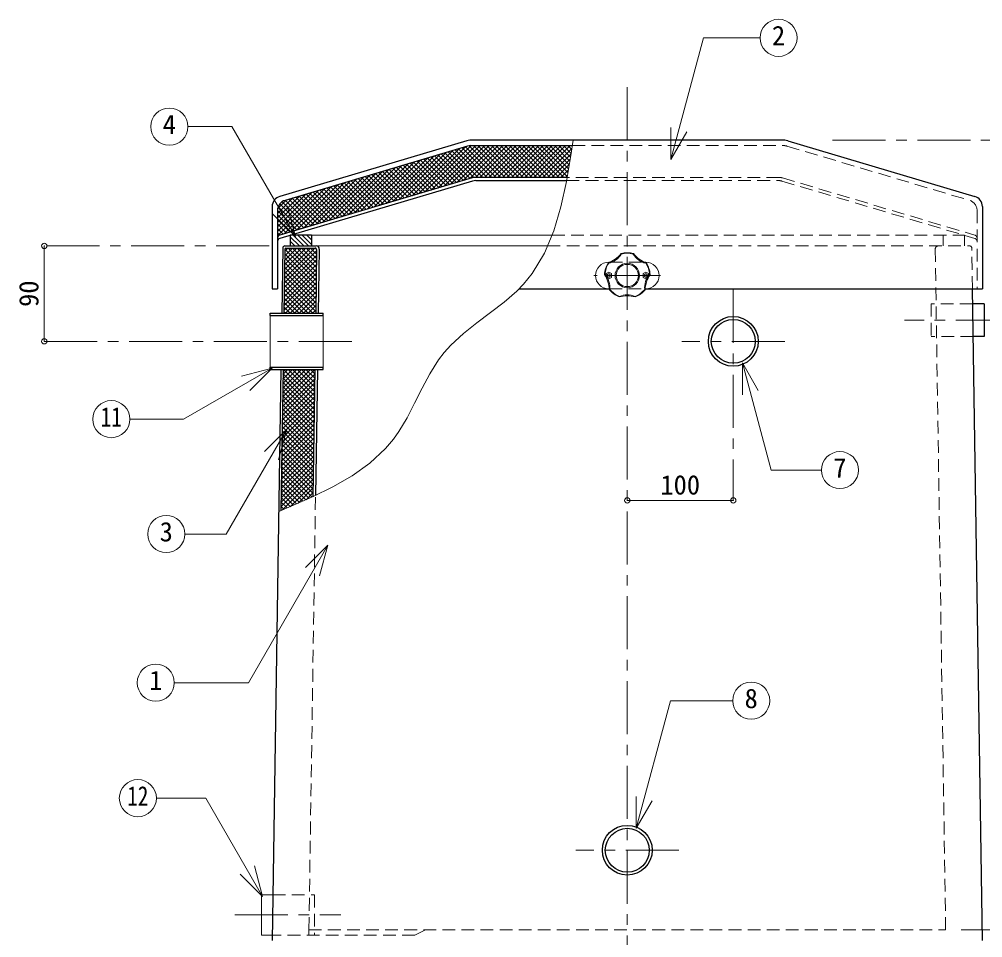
# Model space of a CAD drawing. Units: millimetres at full size, sheet at 1:10; details may follow other scales. Extents: x -2123 to 1927, y -1358 to 1452.
# Drawn here: x -671 to 238, y -721 to 146 of the extents above; entities that cross this region are included whole.
import ezdxf
from ezdxf.enums import TextEntityAlignment as Align

# ---------------------------------------------------------------- set-up
doc = ezdxf.new("R2010")
doc.units = ezdxf.units.MM
doc.header["$LTSCALE"] = 10
doc.header["$PDMODE"] = 32
doc.header["$PDSIZE"] = 5
doc.linetypes.add('CHAIN1', pattern=[8, 5, -1, 1, -1])
doc.linetypes.add('DASHED1', pattern=[1.8, 1.2, -0.6])
doc.layers.add('0-0', color=7, linetype='Continuous', lineweight=18)
doc.styles.add('ＭＳ ゴシック', font='')
doc.styles.get('ＭＳ ゴシック').set_extended_font_data('MS Gothic')

msp = doc.modelspace()

# ---------------------------------------------------------------- linework, layer by layer
at = {"layer": '0-0'}
for p, q in [((-56.57, 13.48), (-25.84, 128.18)), ((27.43, 128.18), (-25.84, 128.18)), ((-56.57, 13.48), (-56.57, 43.48)), ((-56.57, 13.48), (-41.57, 39.46)), ((-410.86, -59.3), (-418.63, -30.32)), ((-410.86, -59.3), (-432.07, -38.09)), ((-114.24, -83.5), (-115.3, -83.5)), ((-80.3, -83.5), (-81.37, -83.5)), ((-434.68, -182.39), (-434.68, -133.79)), ((-384.68, -182.39), (-384.68, -133.79)), ((10.81, -178.51), (10.81, -208.51)), ((10.81, -178.51), (25.81, -204.49)), ((10.81, -178.51), (37.88, -279.54)), ((-432.81, -183.27), (-516.31, -231.47)), ((-432.81, -183.27), (-461.79, -191.03)), ((-432.81, -183.27), (-454.02, -204.48)), ((-516.31, -231.47), (-567.09, -231.47)), ((-418.96, -240.89), (-440.18, -262.1)), ((-418.96, -240.89), (-426.73, -269.87)), ((85.32, -279.54), (37.88, -279.54)), ((-380.28, -350.19), (-401.5, -371.4)), ((-380.28, -350.19), (-388.05, -379.17)), ((-89.35, -617.36), (-57.11, -497.03)), ((1.63, -497.03), (-57.11, -497.03)), ((-89.35, -617.36), (-89.35, -587.36)), ((-89.35, -617.36), (-74.35, -591.38)), ((-441.81, -681.73), (-449.57, -652.75)), ((-441.81, -681.73), (-463.02, -660.51)), ((-442.96, -680.09), (-442.96, -718.09)), ((-442.96, -680.09), (-432.17, -680.09)), ((-442.96, -718.09), (-432.76, -718.09))]:
    msp.add_line(p, q, dxfattribs=at)
at = {"layer": '0-0', "color": 4, "linetype": 'CHAIN1', "lineweight": 9}
for p, q in [((-97.8, 81.5), (-97.8, -798.09)), ((95.86, 31.5), (682.2, 31.5)), ((-435.8, -68.09), (-647.8, -68.09)), ((-66.3, -96), (-129.3, -96)), ((2.2, -109.59), (2.2, -308.09)), ((502.2, -138.09), (163.77, -138.09)), ((-647.8, -158.09), (-349.68, -158.09)), ((50.7, -158.09), (-46.3, -158.09)), ((-49.3, -638.09), (-146.3, -638.09)), ((-467.96, -699.09), (-367.96, -699.09)), ((217.2, -713.09), (562.2, -713.09))]:
    msp.add_line(p, q, dxfattribs=at)
at = {"layer": '0-0', "color": 5, "lineweight": 25}
for p, q in [((-249.2, 31.09), (-425.65, -21.37)), ((50.74, 31.5), (-246.35, 31.5)), ((53.59, 31.09), (230.05, -21.37)), ((-248.47, 26.09), (-420.65, -25.1)), ((-245.62, 26.5), (-149.63, 26.5)), ((-244.1, -3.91), (-425.66, -57.89)), ((-243.67, -6.91), (-425.66, -61.02)), ((-154.59, -3.5), (-241.25, -3.5)), ((-240.82, -6.5), (-155.1, -6.5)), ((-432.8, -30.96), (-432.8, -108.5)), ((-427.8, -34.69), (-427.8, -108.5)), ((237.2, -30.96), (237.2, -108.5)), ((-395.8, -58.09), (-415.8, -58.09)), ((-415.8, -58.09), (-415.8, -68.09)), ((-395.8, -58.09), (-395.8, -68.09)), ((-422.83, -70.06), (-423.77, -131.59)), ((-420.85, -71.07), (-421.77, -131.59)), ((-420.83, -68.09), (-391.34, -68.09)), ((-419.85, -70.09), (-392.35, -70.09)), ((-390.85, -71.61), (-391.77, -131.59)), ((-388.34, -71.13), (-389.27, -131.59)), ((-432.8, -108.5), (-427.8, -108.5)), ((-199.77, -108.5), (-114.69, -108.5)), ((-80.91, -108.5), (237.2, -108.5)), ((237.23, -723.09), (227.82, -108.5)), ((238.77, -122.59), (228.03, -122.59)), ((-434.68, -133.79), (-434.68, -131.59)), ((-434.68, -131.59), (-384.68, -131.59)), ((-434.68, -133.79), (-384.68, -133.79)), ((-384.68, -133.79), (-384.68, -131.59)), ((-434.68, -184.59), (-434.68, -182.39)), ((-434.68, -182.39), (-384.68, -182.39)), ((-434.68, -184.59), (-384.68, -184.59)), ((-424.59, -184.59), (-432.83, -723.09)), ((-422.59, -184.59), (-424.62, -317.75)), ((-392.58, -184.59), (-394.42, -304.61)), ((-390.08, -184.59), (-391.9, -303.38)), ((-384.68, -184.59), (-384.68, -182.39))]:
    msp.add_line(p, q, dxfattribs=at)
at = {"layer": '0-0', "color": 4, "lineweight": 9}
for p, q in [((-318.89, -26.14), (-274.35, 18.4)), ((-312.85, -24.35), (-268.31, 20.19)), ((-306.81, -22.55), (-262.27, 21.99)), ((-300.77, -20.76), (-256.23, 23.78)), ((-294.74, -18.96), (-250.2, 25.58)), ((-288.7, -17.17), (-245.03, 26.5)), ((-282.66, -15.37), (-240.78, 26.5)), ((-276.62, -13.58), (-236.54, 26.5)), ((-273.27, 18.71), (-249.15, -5.41)), ((-270.58, -11.78), (-232.3, 26.5)), ((-270, 19.69), (-245.88, -4.44)), ((-266.73, 20.66), (-242.5, -3.57)), ((-264.55, -9.99), (-228.05, 26.5)), ((-263.46, 21.63), (-238.33, -3.5)), ((-260.19, 22.6), (-234.09, -3.5)), ((-258.51, -8.19), (-223.81, 26.5)), ((-256.92, 23.58), (-229.85, -3.5)), ((-253.65, 24.55), (-225.61, -3.5)), ((-252.47, -6.4), (-219.57, 26.5)), ((-250.38, 25.52), (-221.36, -3.5)), ((-247.02, 26.4), (-217.12, -3.5)), ((-246.43, -4.6), (-215.33, 26.5)), ((-242.88, 26.5), (-212.88, -3.5)), ((-241.08, -3.5), (-211.08, 26.5)), ((-238.64, 26.5), (-208.64, -3.5)), ((-236.84, -3.5), (-206.84, 26.5)), ((-234.39, 26.5), (-204.39, -3.5)), ((-232.6, -3.5), (-202.6, 26.5)), ((-230.15, 26.5), (-200.15, -3.5)), ((-228.36, -3.5), (-198.36, 26.5)), ((-225.91, 26.5), (-195.91, -3.5)), ((-224.11, -3.5), (-194.11, 26.5)), ((-221.67, 26.5), (-191.67, -3.5)), ((-219.87, -3.5), (-189.87, 26.5)), ((-217.42, 26.5), (-187.42, -3.5)), ((-215.63, -3.5), (-185.63, 26.5)), ((-213.18, 26.5), (-183.18, -3.5)), ((-211.39, -3.5), (-181.39, 26.5)), ((-208.94, 26.5), (-178.94, -3.5)), ((-207.14, -3.5), (-177.14, 26.5)), ((-204.69, 26.5), (-174.69, -3.5)), ((-202.9, -3.5), (-172.9, 26.5)), ((-200.45, 26.5), (-170.45, -3.5)), ((-198.66, -3.5), (-168.66, 26.5)), ((-196.21, 26.5), (-166.21, -3.5)), ((-194.42, -3.5), (-164.42, 26.5)), ((-191.97, 26.5), (-161.97, -3.5)), ((-190.17, -3.5), (-160.17, 26.5)), ((-187.72, 26.5), (-157.72, -3.5)), ((-185.93, -3.5), (-155.93, 26.5)), ((-183.48, 26.5), (-154.43, -2.55)), ((-181.69, -3.5), (-151.69, 26.5)), ((-179.24, 26.5), (-153.81, 1.07)), ((-177.44, -3.5), (-150.03, 23.92)), ((-175, 26.5), (-153.19, 4.7)), ((-173.2, -3.5), (-150.81, 18.9)), ((-170.75, 26.5), (-152.58, 8.33)), ((-166.51, 26.5), (-151.96, 11.95)), ((-162.27, 26.5), (-151.34, 15.58)), ((-158.03, 26.5), (-150.75, 19.23)), ((-153.78, 26.5), (-150.19, 22.91)), ((-349.07, -35.12), (-304.53, 9.42)), ((-343.04, -33.32), (-298.5, 11.22)), ((-337, -31.53), (-292.46, 13.01)), ((-330.96, -29.73), (-286.42, 14.81)), ((-324.92, -27.94), (-280.38, 16.6)), ((-302.71, 9.96), (-278.58, -14.16)), ((-299.44, 10.94), (-275.31, -13.19)), ((-296.17, 11.91), (-272.04, -12.22)), ((-292.9, 12.88), (-268.77, -11.24)), ((-289.62, 13.85), (-265.5, -10.27)), ((-286.35, 14.83), (-262.23, -9.3)), ((-283.08, 15.8), (-258.96, -8.33)), ((-279.81, 16.77), (-255.69, -7.36)), ((-276.54, 17.74), (-252.42, -6.38)), ((-168.96, -3.5), (-151.64, 13.82)), ((-379.26, -44.09), (-334.72, 0.45)), ((-373.22, -42.3), (-328.69, 2.24)), ((-367.19, -40.5), (-322.65, 4.04)), ((-361.15, -38.71), (-316.61, 5.83)), ((-355.11, -36.91), (-310.57, 7.63)), ((-335.41, 0.24), (-311.28, -23.88)), ((-332.14, 1.21), (-308.01, -22.91)), ((-328.87, 2.19), (-304.74, -21.94)), ((-325.6, 3.16), (-301.47, -20.97)), ((-322.33, 4.13), (-298.2, -19.99)), ((-319.06, 5.1), (-294.93, -19.02)), ((-315.79, 6.08), (-291.66, -18.05)), ((-312.52, 7.05), (-288.39, -17.08)), ((-309.25, 8.02), (-285.12, -16.11)), ((-305.98, 8.99), (-281.85, -15.13)), ((-164.72, -3.5), (-152.51, 8.71)), ((-160.47, -3.5), (-153.38, 3.6)), ((-409.45, -53.07), (-364.91, -8.53)), ((-403.41, -51.27), (-358.87, -6.73)), ((-397.37, -49.48), (-352.84, -4.94)), ((-391.34, -47.68), (-346.8, -3.14)), ((-385.3, -45.89), (-340.76, -1.35)), ((-364.84, -8.51), (-340.72, -32.63)), ((-361.57, -7.54), (-337.45, -31.66)), ((-358.3, -6.56), (-334.18, -30.69)), ((-355.03, -5.59), (-330.91, -29.72)), ((-351.76, -4.62), (-327.64, -28.75)), ((-348.49, -3.65), (-324.37, -27.77)), ((-345.22, -2.68), (-321.1, -26.8)), ((-341.95, -1.7), (-317.83, -25.83)), ((-338.68, -0.73), (-314.56, -24.86)), ((-156.23, -3.5), (-154.25, -1.51)), ((-427.8, -58.69), (-383.02, -13.91)), ((-427.8, -54.45), (-389.06, -15.71)), ((-427.8, -50.21), (-395.1, -17.5)), ((-421.53, -56.66), (-376.99, -12.12)), ((-415.49, -54.86), (-370.95, -10.32)), ((-394.28, -17.26), (-370.15, -41.38)), ((-391.01, -16.29), (-366.88, -40.41)), ((-387.74, -15.31), (-363.61, -39.44)), ((-384.47, -14.34), (-360.34, -38.47)), ((-381.2, -13.37), (-357.07, -37.5)), ((-377.92, -12.4), (-353.8, -36.52)), ((-374.65, -11.43), (-350.53, -35.55)), ((-371.38, -10.45), (-347.26, -34.58)), ((-368.11, -9.48), (-343.99, -33.61)), ((-427.8, -45.96), (-401.14, -19.3)), ((-427.8, -41.72), (-407.17, -21.09)), ((-427.8, -37.48), (-413.21, -22.89)), ((-427.68, -33.11), (-419.25, -24.68)), ((-423.35, -26.37), (-399.58, -50.14)), ((-420.44, -25.04), (-396.31, -49.16)), ((-417.17, -24.07), (-393.04, -48.19)), ((-413.9, -23.09), (-389.77, -47.22)), ((-410.63, -22.12), (-386.5, -46.25)), ((-407.36, -21.15), (-383.23, -45.27)), ((-404.09, -20.18), (-379.96, -44.3)), ((-400.82, -19.2), (-376.69, -43.33)), ((-397.55, -18.23), (-373.42, -42.36)), ((-427.8, -34.65), (-409.4, -53.05)), ((-427.13, -31.08), (-406.13, -52.08)), ((-425.57, -28.39), (-402.86, -51.11)), ((-427.8, -38.89), (-412.67, -54.02)), ((-427.8, -43.13), (-415.94, -55)), ((-427.8, -47.37), (-419.21, -55.97)), ((-427.8, -51.62), (-422.48, -56.94)), ((-427.8, -55.86), (-425.75, -57.91)), ((-427.8, -60.1), (-427.74, -60.16)), ((-415.8, -59.37), (-407.09, -68.09)), ((-415.8, -63.62), (-411.33, -68.09)), ((-412.85, -58.09), (-402.85, -68.09)), ((-408.6, -58.09), (-398.6, -68.09)), ((-404.36, -58.09), (-395.8, -66.64)), ((-400.12, -58.09), (-395.8, -62.4)), ((-395.88, -58.09), (-395.8, -58.16)), ((-395.8, -58.09), (-168.79, -58.09)), ((-647.8, -68.09), (-647.8, -158.09)), ((-421.34, -103.14), (-390.87, -72.67)), ((-421.27, -98.83), (-392.53, -70.09)), ((-421.21, -94.52), (-396.77, -70.09)), ((-421.14, -90.21), (-401.01, -70.09)), ((-421.07, -85.91), (-405.26, -70.09)), ((-421.01, -81.6), (-409.5, -70.09)), ((-420.94, -77.29), (-413.74, -70.09)), ((-420.88, -72.98), (-417.98, -70.09)), ((-420.85, -71.3), (-391.3, -100.85)), ((-417.82, -70.09), (-391.24, -96.67)), ((-415.8, -67.86), (-415.57, -68.09)), ((-413.57, -70.09), (-391.17, -92.49)), ((-409.33, -70.09), (-391.11, -88.31)), ((-405.09, -70.09), (-391.04, -84.13)), ((-400.85, -70.09), (-390.98, -79.95)), ((-396.6, -70.09), (-390.92, -75.78)), ((-392.36, -70.09), (-390.85, -71.6)), ((-391.34, -68.09), (-172.96, -68.09)), ((-421.47, -111.76), (-391, -81.29)), ((-421.4, -107.45), (-390.93, -76.98)), ((-420.98, -79.65), (-391.43, -109.2)), ((-420.91, -75.47), (-391.36, -105.03)), ((-421.6, -120.37), (-391.13, -89.9)), ((-421.54, -116.07), (-391.07, -85.6)), ((-421.11, -88.01), (-391.56, -117.56)), ((-421.04, -83.83), (-391.49, -113.38)), ((-421.73, -128.99), (-391.26, -98.52)), ((-421.67, -124.68), (-391.2, -94.21)), ((-421.23, -96.37), (-391.68, -125.92)), ((-421.17, -92.19), (-391.62, -121.74)), ((-421.43, -108.9), (-398.74, -131.59)), ((-421.36, -104.73), (-394.5, -131.59)), ((-421.3, -100.55), (-391.75, -130.1)), ((-420.09, -131.59), (-391.33, -102.83)), ((-415.84, -131.59), (-391.4, -107.14)), ((-421.55, -117.26), (-407.23, -131.59)), ((-421.49, -113.08), (-402.99, -131.59)), ((-411.6, -131.59), (-391.46, -111.45)), ((-407.36, -131.59), (-391.53, -115.76)), ((-421.68, -125.62), (-415.71, -131.59)), ((-421.62, -121.44), (-411.47, -131.59)), ((-403.12, -131.59), (-391.59, -120.06)), ((-398.87, -131.59), (-391.66, -124.37)), ((-421.75, -129.8), (-419.96, -131.59)), ((-394.63, -131.59), (-391.73, -128.68)), ((-423.12, -219.47), (-392.65, -189)), ((-423.05, -215.16), (-392.58, -184.69)), ((-422.99, -210.86), (-396.72, -184.59)), ((-422.92, -206.55), (-400.96, -184.59)), ((-422.86, -202.24), (-405.2, -184.59)), ((-422.79, -197.93), (-409.45, -184.59)), ((-422.72, -193.62), (-413.69, -184.59)), ((-422.66, -189.31), (-417.93, -184.59)), ((-422.64, -188.3), (-393.09, -217.85)), ((-422.59, -185), (-422.17, -184.59)), ((-422.11, -184.59), (-393.03, -213.67)), ((-417.87, -184.59), (-392.96, -209.49)), ((-413.63, -184.59), (-392.9, -205.31)), ((-409.38, -184.59), (-392.84, -201.13)), ((-405.14, -184.59), (-392.77, -196.96)), ((-400.9, -184.59), (-392.71, -192.78)), ((-396.66, -184.59), (-392.64, -188.6)), ((-423.25, -228.09), (-392.78, -197.62)), ((-423.19, -223.78), (-392.72, -193.31)), ((-422.77, -196.66), (-393.22, -226.21)), ((-422.71, -192.48), (-393.15, -222.03)), ((-423.38, -236.71), (-392.91, -206.24)), ((-423.32, -232.4), (-392.85, -201.93)), ((-422.9, -205.01), (-393.35, -234.56)), ((-422.83, -200.83), (-393.28, -230.39)), ((-423.52, -245.32), (-393.05, -214.85)), ((-423.45, -241.02), (-392.98, -210.55)), ((-423.09, -217.55), (-393.54, -247.1)), ((-423.03, -213.37), (-393.47, -242.92)), ((-422.96, -209.19), (-393.41, -238.74)), ((-423.65, -253.94), (-393.18, -223.47)), ((-423.58, -249.63), (-393.11, -219.16)), ((-423.22, -225.91), (-393.67, -255.46)), ((-423.15, -221.73), (-393.6, -251.28)), ((-423.78, -262.56), (-393.31, -232.09)), ((-423.71, -258.25), (-393.24, -227.78)), ((-423.35, -234.26), (-393.79, -263.81)), ((-423.28, -230.08), (-393.73, -259.64)), ((-423.98, -275.48), (-393.51, -245.01)), ((-423.91, -271.18), (-393.44, -240.71)), ((-423.85, -266.87), (-393.38, -236.4)), ((-423.47, -242.62), (-393.92, -272.17)), ((-423.41, -238.44), (-393.86, -267.99)), ((-424.11, -284.1), (-393.64, -253.63)), ((-424.04, -279.79), (-393.57, -249.32)), ((-423.6, -250.98), (-394.05, -280.53)), ((-423.54, -246.8), (-393.99, -276.35)), ((-424.24, -292.72), (-393.77, -262.25)), ((-424.18, -288.41), (-393.7, -257.94)), ((-423.79, -263.51), (-394.24, -293.06)), ((-423.73, -259.34), (-394.18, -288.89)), ((-423.67, -255.16), (-394.11, -284.71)), ((-424.37, -301.34), (-393.9, -270.87)), ((-424.31, -297.03), (-393.84, -266.56)), ((-423.92, -271.87), (-394.37, -301.42)), ((-423.86, -267.69), (-394.31, -297.24)), ((-424.5, -309.95), (-394.03, -279.48)), ((-424.44, -305.65), (-393.97, -275.17)), ((-424.05, -280.23), (-398.05, -306.23)), ((-423.99, -276.05), (-395.1, -304.93)), ((-424.57, -314.26), (-394.1, -283.79)), ((-424.18, -288.59), (-403.94, -308.82)), ((-424.11, -284.41), (-401, -307.52)), ((-423.22, -317.16), (-394.17, -288.1)), ((-424.31, -296.94), (-409.84, -311.41)), ((-424.24, -292.76), (-406.89, -310.12)), ((-415.87, -314.05), (-394.23, -292.41)), ((-408.33, -310.75), (-394.3, -296.72)), ((-424.43, -305.3), (-415.74, -313.99)), ((-424.37, -301.12), (-412.78, -312.71)), ((-400.76, -307.42), (-394.36, -301.03)), ((2.2, -308.09), (-97.8, -308.09)), ((-424.56, -313.66), (-421.7, -316.52)), ((-424.5, -309.48), (-418.72, -315.25))]:
    msp.add_line(p, q, dxfattribs=at)
at = {"layer": '0-0', "linetype": 'DASHED1'}
for p, q in [((-149.63, 26.5), (50.02, 26.5)), ((52.87, 26.09), (225.05, -25.1)), ((-155.1, -6.5), (45.21, -6.5)), ((45.65, -3.5), (-154.59, -3.5)), ((48.06, -6.91), (230.05, -61.02)), ((48.5, -3.91), (230.05, -57.89)), ((232.2, -34.69), (232.2, -108.5)), ((-168.79, -58.09), (220.2, -58.09)), ((220.2, -58.09), (220.2, -68.09)), ((-172.96, -68.09), (225.23, -68.09)), ((202.57, -713.09), (192.74, -71.13)), ((227.82, -108.5), (227.23, -70.06)), ((-114.69, -108.5), (-80.91, -108.5)), ((188.77, -122.59), (188.77, -153.59)), ((228.03, -122.59), (188.77, -122.59)), ((228.51, -153.59), (188.77, -153.59)), ((-398.17, -713.09), (-391.9, -303.38)), ((-398.17, -713.09), (202.57, -713.09))]:
    msp.add_line(p, q, dxfattribs=at)
at = {"layer": '0-0', "color": 4, "linetype": 'DASHED1', "lineweight": 9}
for p, q in [((200.2, -58.09), (200.2, -68.09)), ((-114.24, -83.5), (-81.37, -83.5)), ((-117.8, -94.25), (-115.3, -93)), ((-117.8, -94.25), (-117.8, -97.75)), ((-115.3, -99), (-117.8, -97.75)), ((-115.3, -93), (-112.8, -94.25)), ((-112.8, -97.75), (-115.3, -99)), ((-112.8, -94.25), (-112.8, -97.75)), ((-80.3, -93), (-82.8, -94.25)), ((-82.8, -94.25), (-82.8, -97.75)), ((-82.8, -97.75), (-80.3, -99)), ((-77.8, -94.25), (-80.3, -93)), ((-80.3, -99), (-77.8, -97.75)), ((-77.8, -94.25), (-77.8, -97.75)), ((-432.17, -680.09), (-392.96, -680.09)), ((-392.96, -680.09), (-392.96, -718.09)), ((-398.17, -713.09), (-398.25, -718.09)), ((-288.16, -713.09), (-298.24, -718.09)), ((-298.24, -718.09), (-432.76, -718.09))]:
    msp.add_line(p, q, dxfattribs=at)
at = {"layer": '0-0'}
for points in [[(-410.86, -59.3), (-470.73, 44.4), (-512.34, 44.4)], [(-148.86, 31.5), (-151.07, 17.17), (-155.23, -7.31), (-160.35, -31.1), (-167.01, -53.8), (-175.83, -74.97), (-187.4, -94.18), (-195.61, -104.26), (-201.94, -110.7), (-213.9, -121.07), (-226.69, -130.9), (-239.73, -140.65), (-252.43, -150.76), (-264.22, -161.67), (-270.41, -168.54), (-275.81, -175.61), (-284.07, -188.63), (-291.44, -202.35), (-298.44, -216.32), (-305.56, -230.09), (-313.33, -243.21), (-318.32, -250.36), (-325.81, -259.31), (-340.56, -273.03), (-357.27, -284.93), (-375.51, -295.39), (-394.86, -304.83), (-414.88, -313.63), (-426.64, -318.6)], [(-418.96, -240.89), (-476.08, -339.81), (-515.23, -339.81)], [(-380.28, -350.19), (-455.25, -480.04), (-525.13, -480.04)], [(-441.81, -681.73), (-495.37, -588.96), (-542.04, -588.96)]]:
    msp.add_lwpolyline(points, dxfattribs=at)
at = {"layer": '0-0', "color": 5, "lineweight": 25}
msp.add_lwpolyline([(238.77, -122.59), (238.77, -153.59), (228.51, -153.59)], dxfattribs=at)
at = {"layer": '0-0'}
for centre, radius in [((44.93, 128.18), 17.5), ((-529.84, 44.4), 17.5), ((-97.8, -96), 10.5), ((-584.59, -231.47), 17.5), ((102.82, -279.54), 17.5), ((-532.73, -339.81), 17.5), ((-542.63, -480.04), 17.5), ((19.13, -497.03), 17.5), ((-559.54, -588.96), 17.5)]:
    msp.add_circle(centre, radius, dxfattribs=at)
at = {"layer": '0-0', "color": 4, "lineweight": 9}
msp.add_circle((-97.8, -96), 11.5, dxfattribs=at)
at = {"layer": '0-0', "color": 4, "linetype": 'DASHED1', "lineweight": 9}
for centre in [(-115.3, -96), (-80.3, -96)]:
    msp.add_circle(centre, 1.5, dxfattribs=at)
at = {"layer": '0-0', "color": 5, "lineweight": 25}
for centre, radius in [((2.2, -158.09), 23.5), ((2.2, -158.09), 20.7), ((-97.8, -638.09), 23.5), ((-97.8, -638.09), 20.7)]:
    msp.add_circle(centre, radius, dxfattribs=at)
for centre, radius, start, end in [((-246.35, 21.5), 10, 90, 106.55707), ((50.74, 21.5), 10, 73.44293, 90), ((-245.62, 16.5), 10, 90, 106.55707), ((-241.25, -13.5), 10, 90, 106.55707), ((-240.82, -16.5), 10, 90, 106.55707), ((-422.8, -30.96), 10, 106.55707, 180), ((-417.8, -34.69), 10, 106.55707, 180), ((227.2, -30.96), 10, 0, 73.44293), ((-424.8, -60.76), 3, 106.55707, 180), ((-424.8, -63.89), 3, 106.55707, 180), ((-420.83, -70.09), 2, 90, 179.12264), ((-419.85, -71.09), 1, 90, 179.12264), ((-392.35, -71.59), 1.5, 359.12264, 90), ((-391.34, -71.09), 3, 359.12264, 90)]:
    msp.add_arc(centre, radius, start, end, dxfattribs=at)
at = {"layer": '0-0', "linetype": 'DASHED1'}
for centre, radius, start, end in [((50.02, 16.5), 10, 73.44293, 90), ((45.21, -16.5), 10, 73.44293, 90), ((45.65, -13.5), 10, 73.44293, 90), ((222.2, -34.69), 10, 0, 73.44293), ((229.2, -60.76), 3, 0, 73.44293), ((229.2, -63.89), 3, 0, 73.44293), ((195.74, -71.09), 3, 90, 180.87736), ((225.23, -70.09), 2, 0.87736, 90)]:
    msp.add_arc(centre, radius, start, end, dxfattribs=at)
at = {"layer": '0-0'}
for centre, radius, start, end in [((-126.64, -56.3), 29.89, 291.41115, 320.58885), ((-119.55, -66.06), 18.83, 283.0119, 328.9881), ((-97.8, -96), 21.5, 74.5, 105.5), ((-97.8, -96), 21, 74.5, 105.5), ((-76.05, -66.06), 18.83, 211.0119, 256.9881), ((-68.96, -56.3), 29.89, 219.41115, 248.58885), ((-115.3, -96), 12.5, 90, 270), ((-97.8, -96), 21.5, 146.5, 177.5), ((-97.8, -96), 21, 146.5, 177.5), ((-80.3, -96), 12.5, 270, 90), ((-97.8, -96), 21, 2.5, 33.5), ((-97.8, -96), 21.5, 2.5, 33.5), ((-144.47, -111.16), 29.89, 3.41115, 32.58885), ((-133, -107.43), 18.83, 355.0119, 40.9881), ((-62.61, -107.43), 18.83, 139.0119, 184.9881), ((-51.14, -111.16), 29.89, 147.41115, 176.58885), ((-97.8, -96), 21, 218.5, 249.5), ((-97.8, -96), 21, 290.5, 321.5), ((-97.8, -96), 21.5, 218.5, 249.5), ((-97.8, -145.06), 29.89, 75.41115, 104.58885), ((-97.8, -133), 18.83, 67.0119, 112.9881), ((-97.8, -96), 21.5, 290.5, 321.5)]:
    msp.add_arc(centre, radius, start, end, dxfattribs=at)
at = {"layer": '0-0', "color": 1}
for p in [(-647.8, -68.09), (-647.8, -158.09), (-97.8, -308.09), (2.2, -308.09)]:
    msp.add_point(p, dxfattribs=at)

# ---------------------------------------------------------------- texts
at = {"layer": '0-0', "style": 'ＭＳ ゴシック'}
for s, p in [('2', (38.68, 115.68)), ('4', (-536.09, 31.9)), ('7', (96.57, -292.04)), ('100', (-66.55, -308.09)), ('3', (-538.98, -352.31)), ('1', (-548.88, -492.54)), ('8', (12.88, -509.53))]:
    msp.add_text(s, height=18.33, dxfattribs=at).set_placement(p, align=Align.BOTTOM_LEFT)
msp.add_text('90', height=18.33, rotation=90, dxfattribs=at).set_placement((-647.8, -125.59), align=Align.BOTTOM_LEFT)
at = {"layer": '0-0', "style": 'ＭＳ ゴシック', "width": 0.8}
for s, p in [('11', (-594.59, -243.97)), ('12', (-569.54, -601.46))]:
    msp.add_text(s, height=18.33, dxfattribs=at).set_placement(p, align=Align.BOTTOM_LEFT)

doc.saveas('drawing.dxf')
